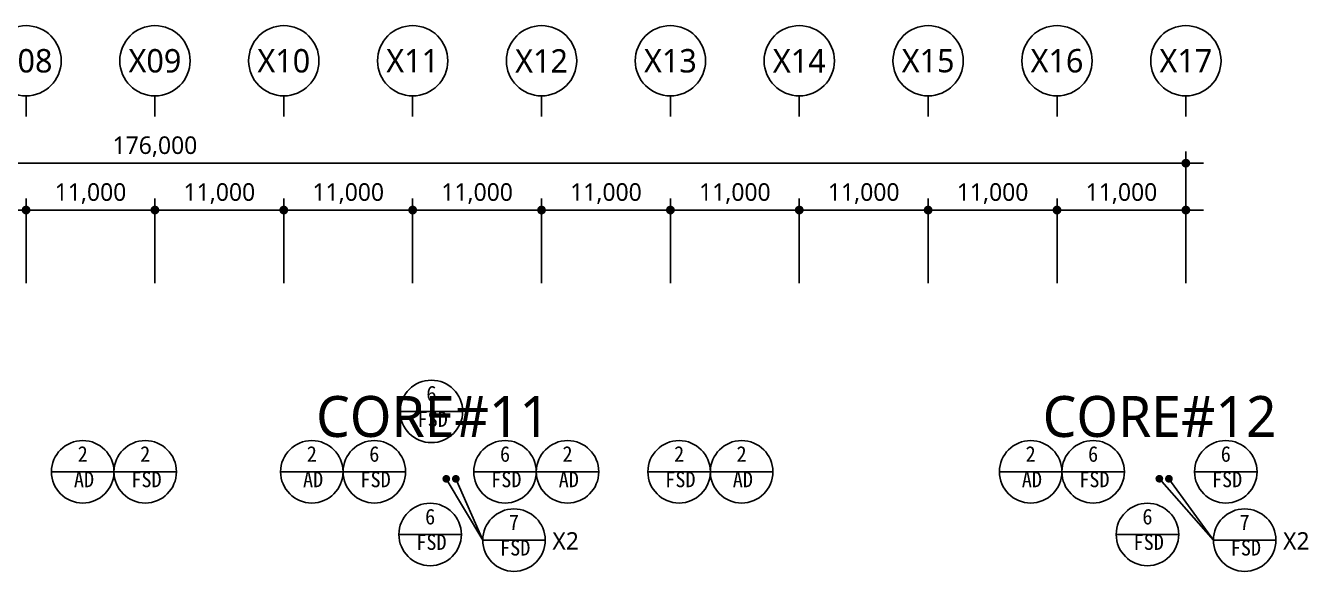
# Model space of a CAD drawing. Header units: millimetres. Extents: x 3479419 to 5579419, y 522746 to 3162891.
# Drawn here: x 4943077 to 5052566, y 1631284 to 1677891 of the extents above; entities that cross this region are included whole.
import ezdxf
from ezdxf.enums import TextEntityAlignment as Align

# ---------------------------------------------------------------- set-up
doc = ezdxf.new("R2010")
doc.units = ezdxf.units.MM
doc.layers.get('Defpoints').update_dxf_attribs({"color": 140})
for name, color, linetype, lineweight in [('A-AXIS-BUBL', 7, 'Continuous', 25), ('A-DIMS', 7, 'Continuous', 25), ('A-MKXX-SYMB', 7, 'Continuous', 25), ('A-XXXX-SYMB', 7, 'Continuous', 25), ('A-XXXX-TXT2', 3, 'Continuous', 25)]:
    doc.layers.add(name, color=color, linetype=linetype, lineweight=lineweight)
doc.layers.add('AA-SYMB', color=1, linetype='Continuous')
doc.styles.add('HY울릉도L', font='')
doc.styles.add('돋움', font='')
doc.styles.add('돋음', font='')
doc.styles.add('맑은고딕', font='malgun.ttf')
doc.styles.get('HY울릉도L').set_extended_font_data('HYwulM')
doc.styles.get('돋움').set_extended_font_data('DotumChe')
doc.styles.get('돋음').set_extended_font_data('Dotum')
doc.dimstyles.new('CDIM', dxfattribs={"dimtxt": 3, "dimasz": 1.5, "dimexe": 2, "dimexo": 1, "dimgap": 1, "dimtad": 1, "dimdec": 0, "dimrnd": 0.5, "dimzin": 0, "dimdsep": 32, "dimlunit": 6, "dimtxsty": 'HY울릉도L', "dimblk1": '_CIDOT', "dimblk2": '_CIDOT', "dimsah": 1, "dimcen": 5.5, "dimclrd": 2, "dimclre": 2, "dimclrt": 7, "dimadec": 0, "dimazin": 0, "dimtfac": 1, "dimtdec": 0, "dimtix": 1, "dimtmove": 2, "dimatfit": 1, "dimldrblk": '_CIDOT', "dimfxl": 1, "dimtolj": 1, "dimtzin": 0, "dimlwd": -1, "dimarcsym": 0})

# ---------------------------------------------------------------- blocks, each defined once
blk = doc.blocks.new('_CIDOT')
at = {"color": 0, "linetype": 'ByBlock'}
blk.add_line((2, 0), (-1, 0), dxfattribs=at)
at = {"color": 0, "linetype": 'ByBlock', "const_width": 0.5}
blk.add_lwpolyline([(-0.25, 0, 1), (0.25, 0, 1)], format="xyb", close=True, dxfattribs=at)
blk = doc.blocks.new('*D33')
at = {"layer": 'A-DIMS', "lineweight": -2, "transparency": 16777216}
for p, q in [((192693, 255621), (192693, 262871)), ((203693, 255621), (203693, 262871))]:
    blk.add_line(p, q, dxfattribs=at)
at = {"layer": 'A-DIMS', "transparency": 16777216}
blk.add_line((193443, 261871), (202943, 261871), dxfattribs=at)
at = {"layer": 'Defpoints', "color": 0, "transparency": 16777216}
for p in [(203693, 261871), (192693, 255121), (203693, 255121)]:
    blk.add_point(p, dxfattribs=at)
at = {"layer": 'A-DIMS', "transparency": 16777216, "xscale": 750, "yscale": 750, "zscale": 750, "rotation": 180}
blk.add_blockref('_CIDOT', (192693, 261871), dxfattribs=at)
at = {"layer": 'A-DIMS', "transparency": 16777216, "xscale": 750, "yscale": 750, "zscale": 750}
blk.add_blockref('_CIDOT', (203693, 261871), dxfattribs=at)
at = {"layer": 'A-DIMS', "color": 3, "transparency": 16777216, "insert": (198193, 263275), "char_height": 1500, "attachment_point": 5, "style": '맑은고딕'}
blk.add_mtext('\\A1;11,000', dxfattribs=at)
blk = doc.blocks.new('*D34')
at = {"layer": 'A-DIMS', "lineweight": -2, "transparency": 16777216}
for p, q in [((203693, 255621), (203693, 262871)), ((214693, 255621), (214693, 262871))]:
    blk.add_line(p, q, dxfattribs=at)
at = {"layer": 'A-DIMS', "transparency": 16777216}
blk.add_line((204443, 261871), (213943, 261871), dxfattribs=at)
at = {"layer": 'Defpoints', "color": 0, "transparency": 16777216}
for p in [(214693, 261871), (203693, 255121), (214693, 255121)]:
    blk.add_point(p, dxfattribs=at)
at = {"layer": 'A-DIMS', "transparency": 16777216, "xscale": 750, "yscale": 750, "zscale": 750, "rotation": 180}
blk.add_blockref('_CIDOT', (203693, 261871), dxfattribs=at)
at = {"layer": 'A-DIMS', "transparency": 16777216, "xscale": 750, "yscale": 750, "zscale": 750}
blk.add_blockref('_CIDOT', (214693, 261871), dxfattribs=at)
at = {"layer": 'A-DIMS', "color": 3, "transparency": 16777216, "insert": (209193, 263275), "char_height": 1500, "attachment_point": 5, "style": '맑은고딕'}
blk.add_mtext('\\A1;11,000', dxfattribs=at)
blk = doc.blocks.new('*D35')
at = {"layer": 'A-DIMS', "lineweight": -2, "transparency": 16777216}
for p, q in [((214693, 255621), (214693, 262871)), ((225693, 255621), (225693, 262871))]:
    blk.add_line(p, q, dxfattribs=at)
at = {"layer": 'A-DIMS', "transparency": 16777216}
blk.add_line((215443, 261871), (224943, 261871), dxfattribs=at)
at = {"layer": 'Defpoints', "color": 0, "transparency": 16777216}
for p in [(225693, 261871), (214693, 255121), (225693, 255121)]:
    blk.add_point(p, dxfattribs=at)
at = {"layer": 'A-DIMS', "transparency": 16777216, "xscale": 750, "yscale": 750, "zscale": 750, "rotation": 180}
blk.add_blockref('_CIDOT', (214693, 261871), dxfattribs=at)
at = {"layer": 'A-DIMS', "transparency": 16777216, "xscale": 750, "yscale": 750, "zscale": 750}
blk.add_blockref('_CIDOT', (225693, 261871), dxfattribs=at)
at = {"layer": 'A-DIMS', "color": 3, "transparency": 16777216, "insert": (220193, 263275), "char_height": 1500, "attachment_point": 5, "style": '맑은고딕'}
blk.add_mtext('\\A1;11,000', dxfattribs=at)
blk = doc.blocks.new('*D36')
at = {"layer": 'A-DIMS', "lineweight": -2, "transparency": 16777216}
for p, q in [((225693, 255621), (225693, 262871)), ((236693, 255621), (236693, 262871))]:
    blk.add_line(p, q, dxfattribs=at)
at = {"layer": 'A-DIMS', "transparency": 16777216}
blk.add_line((226443, 261871), (235943, 261871), dxfattribs=at)
at = {"layer": 'Defpoints', "color": 0, "transparency": 16777216}
for p in [(236693, 261871), (225693, 255121), (236693, 255121)]:
    blk.add_point(p, dxfattribs=at)
at = {"layer": 'A-DIMS', "transparency": 16777216, "xscale": 750, "yscale": 750, "zscale": 750, "rotation": 180}
blk.add_blockref('_CIDOT', (225693, 261871), dxfattribs=at)
at = {"layer": 'A-DIMS', "transparency": 16777216, "xscale": 750, "yscale": 750, "zscale": 750}
blk.add_blockref('_CIDOT', (236693, 261871), dxfattribs=at)
at = {"layer": 'A-DIMS', "color": 3, "transparency": 16777216, "insert": (231193, 263275), "char_height": 1500, "attachment_point": 5, "style": '맑은고딕'}
blk.add_mtext('\\A1;11,000', dxfattribs=at)
blk = doc.blocks.new('*D37')
at = {"layer": 'A-DIMS', "lineweight": -2, "transparency": 16777216}
for p, q in [((236693, 255621), (236693, 262871)), ((247693, 255621), (247693, 262871))]:
    blk.add_line(p, q, dxfattribs=at)
at = {"layer": 'A-DIMS', "transparency": 16777216}
blk.add_line((237443, 261871), (246943, 261871), dxfattribs=at)
at = {"layer": 'Defpoints', "color": 0, "transparency": 16777216}
for p in [(247693, 261871), (236693, 255121), (247693, 255121)]:
    blk.add_point(p, dxfattribs=at)
at = {"layer": 'A-DIMS', "transparency": 16777216, "xscale": 750, "yscale": 750, "zscale": 750, "rotation": 180}
blk.add_blockref('_CIDOT', (236693, 261871), dxfattribs=at)
at = {"layer": 'A-DIMS', "transparency": 16777216, "xscale": 750, "yscale": 750, "zscale": 750}
blk.add_blockref('_CIDOT', (247693, 261871), dxfattribs=at)
at = {"layer": 'A-DIMS', "color": 3, "transparency": 16777216, "insert": (242193, 263275), "char_height": 1500, "attachment_point": 5, "style": '맑은고딕'}
blk.add_mtext('\\A1;11,000', dxfattribs=at)
blk = doc.blocks.new('*D38')
at = {"layer": 'A-DIMS', "lineweight": -2, "transparency": 16777216}
for p, q in [((247693, 255621), (247693, 262871)), ((258693, 255621), (258693, 262871))]:
    blk.add_line(p, q, dxfattribs=at)
at = {"layer": 'A-DIMS', "transparency": 16777216}
blk.add_line((248443, 261871), (257943, 261871), dxfattribs=at)
at = {"layer": 'Defpoints', "color": 0, "transparency": 16777216}
for p in [(258693, 261871), (247693, 255121), (258693, 255121)]:
    blk.add_point(p, dxfattribs=at)
at = {"layer": 'A-DIMS', "transparency": 16777216, "xscale": 750, "yscale": 750, "zscale": 750, "rotation": 180}
blk.add_blockref('_CIDOT', (247693, 261871), dxfattribs=at)
at = {"layer": 'A-DIMS', "transparency": 16777216, "xscale": 750, "yscale": 750, "zscale": 750}
blk.add_blockref('_CIDOT', (258693, 261871), dxfattribs=at)
at = {"layer": 'A-DIMS', "color": 3, "transparency": 16777216, "insert": (253193, 263275), "char_height": 1500, "attachment_point": 5, "style": '맑은고딕'}
blk.add_mtext('\\A1;11,000', dxfattribs=at)
blk = doc.blocks.new('*D39')
at = {"layer": 'A-DIMS', "lineweight": -2, "transparency": 16777216}
for p, q in [((258693, 255621), (258693, 262871)), ((269693, 255621), (269693, 262871))]:
    blk.add_line(p, q, dxfattribs=at)
at = {"layer": 'A-DIMS', "transparency": 16777216}
blk.add_line((259443, 261871), (268943, 261871), dxfattribs=at)
at = {"layer": 'Defpoints', "color": 0, "transparency": 16777216}
for p in [(269693, 261871), (258693, 255121), (269693, 255121)]:
    blk.add_point(p, dxfattribs=at)
at = {"layer": 'A-DIMS', "transparency": 16777216, "xscale": 750, "yscale": 750, "zscale": 750, "rotation": 180}
blk.add_blockref('_CIDOT', (258693, 261871), dxfattribs=at)
at = {"layer": 'A-DIMS', "transparency": 16777216, "xscale": 750, "yscale": 750, "zscale": 750}
blk.add_blockref('_CIDOT', (269693, 261871), dxfattribs=at)
at = {"layer": 'A-DIMS', "color": 3, "transparency": 16777216, "insert": (264193, 263275), "char_height": 1500, "attachment_point": 5, "style": '맑은고딕'}
blk.add_mtext('\\A1;11,000', dxfattribs=at)
blk = doc.blocks.new('*D40')
at = {"layer": 'A-DIMS', "lineweight": -2, "transparency": 16777216}
for p, q in [((269693, 255621), (269693, 262871)), ((280693, 255621), (280693, 262871))]:
    blk.add_line(p, q, dxfattribs=at)
at = {"layer": 'A-DIMS', "transparency": 16777216}
blk.add_line((270443, 261871), (279943, 261871), dxfattribs=at)
at = {"layer": 'Defpoints', "color": 0, "transparency": 16777216}
for p in [(280693, 261871), (269693, 255121), (280693, 255121)]:
    blk.add_point(p, dxfattribs=at)
at = {"layer": 'A-DIMS', "transparency": 16777216, "xscale": 750, "yscale": 750, "zscale": 750, "rotation": 180}
blk.add_blockref('_CIDOT', (269693, 261871), dxfattribs=at)
at = {"layer": 'A-DIMS', "transparency": 16777216, "xscale": 750, "yscale": 750, "zscale": 750}
blk.add_blockref('_CIDOT', (280693, 261871), dxfattribs=at)
at = {"layer": 'A-DIMS', "color": 3, "transparency": 16777216, "insert": (275193, 263275), "char_height": 1500, "attachment_point": 5, "style": '맑은고딕'}
blk.add_mtext('\\A1;11,000', dxfattribs=at)
blk = doc.blocks.new('*D41')
at = {"layer": 'A-DIMS', "lineweight": -2, "transparency": 16777216}
for p, q in [((280693, 255621), (280693, 262871)), ((291693, 255621), (291693, 262871))]:
    blk.add_line(p, q, dxfattribs=at)
at = {"layer": 'A-DIMS', "transparency": 16777216}
blk.add_line((281443, 261871), (290943, 261871), dxfattribs=at)
at = {"layer": 'Defpoints', "color": 0, "transparency": 16777216}
for p in [(291693, 261871), (280693, 255121), (291693, 255121)]:
    blk.add_point(p, dxfattribs=at)
at = {"layer": 'A-DIMS', "transparency": 16777216, "xscale": 750, "yscale": 750, "zscale": 750, "rotation": 180}
blk.add_blockref('_CIDOT', (280693, 261871), dxfattribs=at)
at = {"layer": 'A-DIMS', "transparency": 16777216, "xscale": 750, "yscale": 750, "zscale": 750}
blk.add_blockref('_CIDOT', (291693, 261871), dxfattribs=at)
at = {"layer": 'A-DIMS', "color": 3, "transparency": 16777216, "insert": (286193, 263275), "char_height": 1500, "attachment_point": 5, "style": '맑은고딕'}
blk.add_mtext('\\A1;11,000', dxfattribs=at)
blk = doc.blocks.new('*D42')
at = {"layer": 'A-DIMS', "lineweight": -2, "transparency": 16777216}
for p, q in [((126693, 255621), (126693, 266871)), ((302693, 255621), (302693, 266871))]:
    blk.add_line(p, q, dxfattribs=at)
at = {"layer": 'A-DIMS', "transparency": 16777216}
blk.add_line((127443, 265871), (301943, 265871), dxfattribs=at)
at = {"layer": 'Defpoints', "color": 0, "transparency": 16777216}
for p in [(302693, 265871), (126693, 255121), (302693, 255121)]:
    blk.add_point(p, dxfattribs=at)
at = {"layer": 'A-DIMS', "transparency": 16777216, "xscale": 750, "yscale": 750, "zscale": 750, "rotation": 180}
blk.add_blockref('_CIDOT', (126693, 265871), dxfattribs=at)
at = {"layer": 'A-DIMS', "transparency": 16777216, "xscale": 750, "yscale": 750, "zscale": 750}
blk.add_blockref('_CIDOT', (302693, 265871), dxfattribs=at)
at = {"layer": 'A-DIMS', "color": 3, "transparency": 16777216, "insert": (214693, 267275), "char_height": 1500, "attachment_point": 5, "style": '맑은고딕'}
blk.add_mtext('\\A1;176,000', dxfattribs=at)
blk = doc.blocks.new('*D43')
at = {"layer": 'A-DIMS', "lineweight": -2, "transparency": 16777216}
for p, q in [((291693, 255621), (291693, 262871)), ((302693, 255621), (302693, 262871))]:
    blk.add_line(p, q, dxfattribs=at)
at = {"layer": 'A-DIMS', "transparency": 16777216}
blk.add_line((292443, 261871), (301943, 261871), dxfattribs=at)
at = {"layer": 'Defpoints', "color": 0, "transparency": 16777216}
for p in [(302693, 261871), (291693, 255121), (302693, 255121)]:
    blk.add_point(p, dxfattribs=at)
at = {"layer": 'A-DIMS', "transparency": 16777216, "xscale": 750, "yscale": 750, "zscale": 750, "rotation": 180}
blk.add_blockref('_CIDOT', (291693, 261871), dxfattribs=at)
at = {"layer": 'A-DIMS', "transparency": 16777216, "xscale": 750, "yscale": 750, "zscale": 750}
blk.add_blockref('_CIDOT', (302693, 261871), dxfattribs=at)
at = {"layer": 'A-DIMS', "color": 3, "transparency": 16777216, "insert": (297193, 263275), "char_height": 1500, "attachment_point": 5, "style": '맑은고딕'}
blk.add_mtext('\\A1;11,000', dxfattribs=at)
blk = doc.blocks.new('WINSYMBOL-flat-1')
at = {"layer": 'AA-SYMB', "color": 3}
blk.add_line((-1440, 0), (1440, 0), dxfattribs=at)
blk.add_circle((0, 0), 1440, dxfattribs=at)
at = {"layer": 'AA-SYMB', "style": '돋음'}
blk.add_attdef('0', text='', height=720, dxfattribs=at).set_placement((0, 246), align=Align.CENTER)
at = {"layer": 'AA-SYMB', "style": '돋음', "width": 0.95}
blk.add_attdef('FSD', text='', height=720, dxfattribs=at).set_placement((59, -927), align=Align.CENTER)
blk = doc.blocks.new('A$C425F3A2A')
at = {"layer": 'Defpoints', "style": '맑은고딕'}
for s, p in [('CORE#11', (248418, 241440)), ('CORE#12', (310438, 241440))]:
    blk.add_text(s, height=3500, dxfattribs=at).set_placement(p, align=Align.BOTTOM_RIGHT)
blk = doc.blocks.new('fsd7')
at = {"layer": 'A-MKXX-SYMB'}
h = blk.add_hatch(color=256, dxfattribs=at)
edge = h.paths.add_edge_path()
edge.add_arc((239565, 238916), 333, 0, 360, ccw=False)
h = blk.add_hatch(color=256, dxfattribs=at)
edge = h.paths.add_edge_path()
edge.add_arc((240380, 238916), 333, 0, 360, ccw=False)
h = blk.add_hatch(color=256, dxfattribs=at)
edge = h.paths.add_edge_path()
edge.add_arc((300429, 238921), 333, -180, 180)
h = blk.add_hatch(color=256, dxfattribs=at)
edge = h.paths.add_edge_path()
edge.add_arc((301244, 238921), 333, -180, 180)
at = {"layer": 'A-XXXX-SYMB'}
for points in [[(240380, 238916), (242672, 233680), (239565, 238916)], [(300429, 238921), (305040, 233681), (301244, 238921)]]:
    blk.add_lwpolyline(points, dxfattribs=at)
ref = blk.add_blockref('WINSYMBOL-flat-1', (245339, 233680), dxfattribs=dict(xscale=1.851851851790402, yscale=1.851851851790402, zscale=1.851851851790402))
ref.add_attrib('0', '7', dxfattribs={"layer": 'AA-SYMB', "color": 3, "height": 1333, "style": '돋움'}).set_placement((245339, 234135), align=Align.BOTTOM_CENTER)
ref.add_attrib('FSD', 'FSD', dxfattribs={"layer": 'AA-SYMB', "color": 3, "height": 1333.3, "style": '돋움'}).set_placement((245447, 231963), align=Align.BOTTOM_CENTER)
ref = blk.add_blockref('WINSYMBOL-flat-1', (307707, 233681), dxfattribs=dict(xscale=1.851851851790402, yscale=1.851851851790402, zscale=1.851851851790402))
ref.add_attrib('0', '7', dxfattribs={"layer": 'AA-SYMB', "color": 3, "height": 1333, "style": '돋움'}).set_placement((307707, 234136), align=Align.BOTTOM_CENTER)
ref.add_attrib('FSD', 'FSD', dxfattribs={"layer": 'AA-SYMB', "color": 3, "height": 1333.3, "style": '돋움'}).set_placement((307815, 231964), align=Align.BOTTOM_CENTER)
at = {"layer": 'A-XXXX-TXT2', "style": '맑은고딕'}
for p in [(249750, 232857), (312118, 232858)]:
    blk.add_text('X2', height=1500, dxfattribs=at).set_placement(p, align=Align.CENTER)
blk = doc.blocks.new('DIM(210222)')
for p, q in [((203693, 269870.6), (203693, 271620.6)), ((214693, 269870.6), (214693, 271620.6)), ((225693, 269870.6), (225693, 271620.6)), ((236693, 269870.6), (236693, 271620.6)), ((247693, 269870.6), (247693, 271620.6)), ((258693, 269870.6), (258693, 271620.6)), ((269693, 269870.6), (269693, 271620.6)), ((280693, 269870.6), (280693, 271620.6)), ((291693, 269870.6), (291693, 271620.6)), ((302693, 269870.6), (302693, 271620.6))]:
    blk.add_line(p, q)
at = {"layer": 'A-AXIS-BUBL', "ltscale": 0.2}
for centre in [(203693, 274620.6), (214693, 274620.6), (225693, 274620.6), (236693, 274620.6), (247693, 274620.6), (258693, 274620.6), (269693, 274620.6), (280693, 274620.6), (291693, 274620.6), (302693, 274620.6)]:
    blk.add_circle(centre, 3000, dxfattribs=at)
at = {"layer": 'A-XXXX-TXT2', "ltscale": 0.2, "style": '맑은고딕'}
for s, p in [('X08', (203693, 274620.6)), ('X09', (214693, 274620.6)), ('X10', (225693, 274620.6)), ('X11', (236693, 274620.6)), ('X12', (247693, 274620.6)), ('X13', (258693, 274620.6)), ('X14', (269693, 274620.6)), ('X15', (280693, 274620.6)), ('X16', (291693, 274620.6)), ('X17', (302693, 274620.6))]:
    blk.add_text(s, height=2000, dxfattribs=at).set_placement(p, align=Align.MIDDLE)
at = {"layer": 'A-DIMS'}
for p1, p2, distance, picture, middle in [((126693, 255120.6), (302693, 255120.6), 10750, '*D42', (214693, 267275.5)), ((192693, 255120.6), (203693, 255120.6), 6750, '*D33', (198193, 263275.5)), ((203693, 255120.6), (214693, 255120.6), 6750, '*D34', (209193, 263275.5)), ((214693, 255120.6), (225693, 255120.6), 6750, '*D35', (220193, 263275.5)), ((225693, 255120.6), (236693, 255120.6), 6750, '*D36', (231193, 263275.5)), ((236693, 255120.6), (247693, 255120.6), 6750, '*D37', (242193, 263275.5)), ((247693, 255120.6), (258693, 255120.6), 6750, '*D38', (253193, 263275.5)), ((258693, 255120.6), (269693, 255120.6), 6750, '*D39', (264193, 263275.5)), ((269693, 255120.6), (280693, 255120.6), 6750, '*D40', (275193, 263275.5)), ((280693, 255120.6), (291693, 255120.6), 6750, '*D41', (286193, 263275.5)), ((291693, 255120.6), (302693, 255120.6), 6750, '*D43', (297193, 263275.5))]:
    dim = blk.add_aligned_dim(p1=p1, p2=p2, distance=distance, dimstyle='CDIM', override={"dimscale": 500, "dimtxsty": '맑은고딕', "dimclrd": 256, "dimclre": 256, "dimclrt": 3}, dxfattribs=at)
    dim.commit()
    dim.dimension.update_dxf_attribs({"geometry": picture, "text_midpoint": middle})

msp = doc.modelspace()

# ---------------------------------------------------------------- block references
for name in ['DIM(210222)', 'fsd7']:
    msp.add_blockref(name, (4739418.8, 1400270.6))
ref = msp.add_blockref('WINSYMBOL-flat-1', (4977711.8, 1644943.7), dxfattribs=dict(xscale=1.851851851790402, yscale=1.851851851790402, zscale=1.851851851790402))
ref.add_attrib('0', '6', dxfattribs={"layer": 'AA-SYMB', "color": 3, "height": 1333.3, "style": '돋움'}).set_placement((4977711.8, 1645399.3), align=Align.BOTTOM_CENTER)
ref.add_attrib('FSD', 'FSD', dxfattribs={"layer": 'AA-SYMB', "color": 3, "height": 1333.33, "style": '돋움'}).set_placement((4977820.3, 1643226.9), align=Align.BOTTOM_CENTER)
ref = msp.add_blockref('WINSYMBOL-flat-1', (4947949.2, 1639786.6), dxfattribs=dict(xscale=1.851851851790402, yscale=1.851851851790402, zscale=1.851851851790402))
ref.add_attrib('0', '2', dxfattribs={"layer": 'AA-SYMB', "color": 3, "height": 1333.3, "style": '돋움'}).set_placement((4947949.2, 1640242.3), align=Align.BOTTOM_CENTER)
ref.add_attrib('FSD', 'AD', dxfattribs={"layer": 'AA-SYMB', "color": 3, "height": 1333.33, "style": '돋움'}).set_placement((4948057.6, 1638069.9), align=Align.BOTTOM_CENTER)
ref = msp.add_blockref('WINSYMBOL-flat-1', (4953282.5, 1639786.6), dxfattribs=dict(xscale=1.851851851790402, yscale=1.851851851790402, zscale=1.851851851790402))
ref.add_attrib('0', '2', dxfattribs={"layer": 'AA-SYMB', "color": 3, "height": 1333.3, "style": '돋움'}).set_placement((4953282.5, 1640242.3), align=Align.BOTTOM_CENTER)
ref.add_attrib('FSD', 'FSD', dxfattribs={"layer": 'AA-SYMB', "color": 3, "height": 1333.33, "style": '돋움'}).set_placement((4953391, 1638069.9), align=Align.BOTTOM_CENTER)
ref = msp.add_blockref('WINSYMBOL-flat-1', (4967504.6, 1639786.6), dxfattribs=dict(xscale=1.851851851790402, yscale=1.851851851790402, zscale=1.851851851790402))
ref.add_attrib('0', '2', dxfattribs={"layer": 'AA-SYMB', "color": 3, "height": 1333.3, "style": '돋움'}).set_placement((4967504.6, 1640242.3), align=Align.BOTTOM_CENTER)
ref.add_attrib('FSD', 'AD', dxfattribs={"layer": 'AA-SYMB', "color": 3, "height": 1333.33, "style": '돋움'}).set_placement((4967613, 1638069.9), align=Align.BOTTOM_CENTER)
ref = msp.add_blockref('WINSYMBOL-flat-1', (4972837.9, 1639786.6), dxfattribs=dict(xscale=1.851851851790402, yscale=1.851851851790402, zscale=1.851851851790402))
ref.add_attrib('0', '6', dxfattribs={"layer": 'AA-SYMB', "color": 3, "height": 1333.3, "style": '돋움'}).set_placement((4972837.9, 1640242.3), align=Align.BOTTOM_CENTER)
ref.add_attrib('FSD', 'FSD', dxfattribs={"layer": 'AA-SYMB', "color": 3, "height": 1333.33, "style": '돋움'}).set_placement((4972946.4, 1638069.9), align=Align.BOTTOM_CENTER)
ref = msp.add_blockref('WINSYMBOL-flat-1', (4983998.6, 1639786.6), dxfattribs=dict(xscale=1.851851851790402, yscale=1.851851851790402, zscale=1.851851851790402))
ref.add_attrib('0', '6', dxfattribs={"layer": 'AA-SYMB', "color": 3, "height": 1333.3, "style": '돋움'}).set_placement((4983998.6, 1640242.3), align=Align.BOTTOM_CENTER)
ref.add_attrib('FSD', 'FSD', dxfattribs={"layer": 'AA-SYMB', "color": 3, "height": 1333.33, "style": '돋움'}).set_placement((4984107.1, 1638069.9), align=Align.BOTTOM_CENTER)
ref = msp.add_blockref('WINSYMBOL-flat-1', (4989332, 1639786.6), dxfattribs=dict(xscale=1.851851851790402, yscale=1.851851851790402, zscale=1.851851851790402))
ref.add_attrib('0', '2', dxfattribs={"layer": 'AA-SYMB', "color": 3, "height": 1333.3, "style": '돋움'}).set_placement((4989332, 1640242.3), align=Align.BOTTOM_CENTER)
ref.add_attrib('FSD', 'AD', dxfattribs={"layer": 'AA-SYMB', "color": 3, "height": 1333.33, "style": '돋움'}).set_placement((4989440.4, 1638069.9), align=Align.BOTTOM_CENTER)
ref = msp.add_blockref('WINSYMBOL-flat-1', (4998855.3, 1639786.6), dxfattribs=dict(xscale=1.851851851790402, yscale=1.851851851790402, zscale=1.851851851790402))
ref.add_attrib('0', '2', dxfattribs={"layer": 'AA-SYMB', "color": 3, "height": 1333.3, "style": '돋움'}).set_placement((4998855.3, 1640242.3), align=Align.BOTTOM_CENTER)
ref.add_attrib('FSD', 'FSD', dxfattribs={"layer": 'AA-SYMB', "color": 3, "height": 1333.33, "style": '돋움'}).set_placement((4998963.8, 1638069.9), align=Align.BOTTOM_CENTER)
ref = msp.add_blockref('WINSYMBOL-flat-1', (5004188.7, 1639786.6), dxfattribs=dict(xscale=1.851851851790402, yscale=1.851851851790402, zscale=1.851851851790402))
ref.add_attrib('0', '2', dxfattribs={"layer": 'AA-SYMB', "color": 3, "height": 1333.3, "style": '돋움'}).set_placement((5004188.7, 1640242.3), align=Align.BOTTOM_CENTER)
ref.add_attrib('FSD', 'AD', dxfattribs={"layer": 'AA-SYMB', "color": 3, "height": 1333.33, "style": '돋움'}).set_placement((5004297.1, 1638069.9), align=Align.BOTTOM_CENTER)
ref = msp.add_blockref('WINSYMBOL-flat-1', (5028862, 1639786.6), dxfattribs=dict(xscale=1.851851851790402, yscale=1.851851851790402, zscale=1.851851851790402))
ref.add_attrib('0', '2', dxfattribs={"layer": 'AA-SYMB', "color": 3, "height": 1333.3, "style": '돋움'}).set_placement((5028862, 1640242.3), align=Align.BOTTOM_CENTER)
ref.add_attrib('FSD', 'AD', dxfattribs={"layer": 'AA-SYMB', "color": 3, "height": 1333.33, "style": '돋움'}).set_placement((5028970.5, 1638069.9), align=Align.BOTTOM_CENTER)
ref = msp.add_blockref('WINSYMBOL-flat-1', (5034195.4, 1639786.6), dxfattribs=dict(xscale=1.851851851790402, yscale=1.851851851790402, zscale=1.851851851790402))
ref.add_attrib('0', '6', dxfattribs={"layer": 'AA-SYMB', "color": 3, "height": 1333.3, "style": '돋움'}).set_placement((5034195.4, 1640242.3), align=Align.BOTTOM_CENTER)
ref.add_attrib('FSD', 'FSD', dxfattribs={"layer": 'AA-SYMB', "color": 3, "height": 1333.33, "style": '돋움'}).set_placement((5034303.8, 1638069.9), align=Align.BOTTOM_CENTER)
ref = msp.add_blockref('WINSYMBOL-flat-1', (5045520.7, 1639786.6), dxfattribs=dict(xscale=1.851851851790402, yscale=1.851851851790402, zscale=1.851851851790402))
ref.add_attrib('0', '6', dxfattribs={"layer": 'AA-SYMB', "color": 3, "height": 1333.3, "style": '돋움'}).set_placement((5045520.7, 1640242.3), align=Align.BOTTOM_CENTER)
ref.add_attrib('FSD', 'FSD', dxfattribs={"layer": 'AA-SYMB', "color": 3, "height": 1333.33, "style": '돋움'}).set_placement((5045629.2, 1638069.9), align=Align.BOTTOM_CENTER)
ref = msp.add_blockref('WINSYMBOL-flat-1', (4977605, 1634435.1), dxfattribs=dict(xscale=1.851851851790402, yscale=1.851851851790402, zscale=1.851851851790402))
ref.add_attrib('0', '6', dxfattribs={"layer": 'AA-SYMB', "color": 3, "height": 1333.3, "style": '돋움'}).set_placement((4977605, 1634890.7), align=Align.BOTTOM_CENTER)
ref.add_attrib('FSD', 'FSD', dxfattribs={"layer": 'AA-SYMB', "color": 3, "height": 1333.33, "style": '돋움'}).set_placement((4977713.5, 1632718.3), align=Align.BOTTOM_CENTER)
ref = msp.add_blockref('WINSYMBOL-flat-1', (5038832.1, 1634435.1), dxfattribs=dict(xscale=1.851851851790402, yscale=1.851851851790402, zscale=1.851851851790402))
ref.add_attrib('0', '6', dxfattribs={"layer": 'AA-SYMB', "color": 3, "height": 1333.3, "style": '돋움'}).set_placement((5038832.1, 1634890.7), align=Align.BOTTOM_CENTER)
ref.add_attrib('FSD', 'FSD', dxfattribs={"layer": 'AA-SYMB', "color": 3, "height": 1333.33, "style": '돋움'}).set_placement((5038940.6, 1632718.3), align=Align.BOTTOM_CENTER)
at = {"layer": 'A-XXXX-SYMB'}
msp.add_blockref('A$C425F3A2A', (4739418.8, 1400270.6), dxfattribs=at)

doc.saveas('drawing.dxf')
